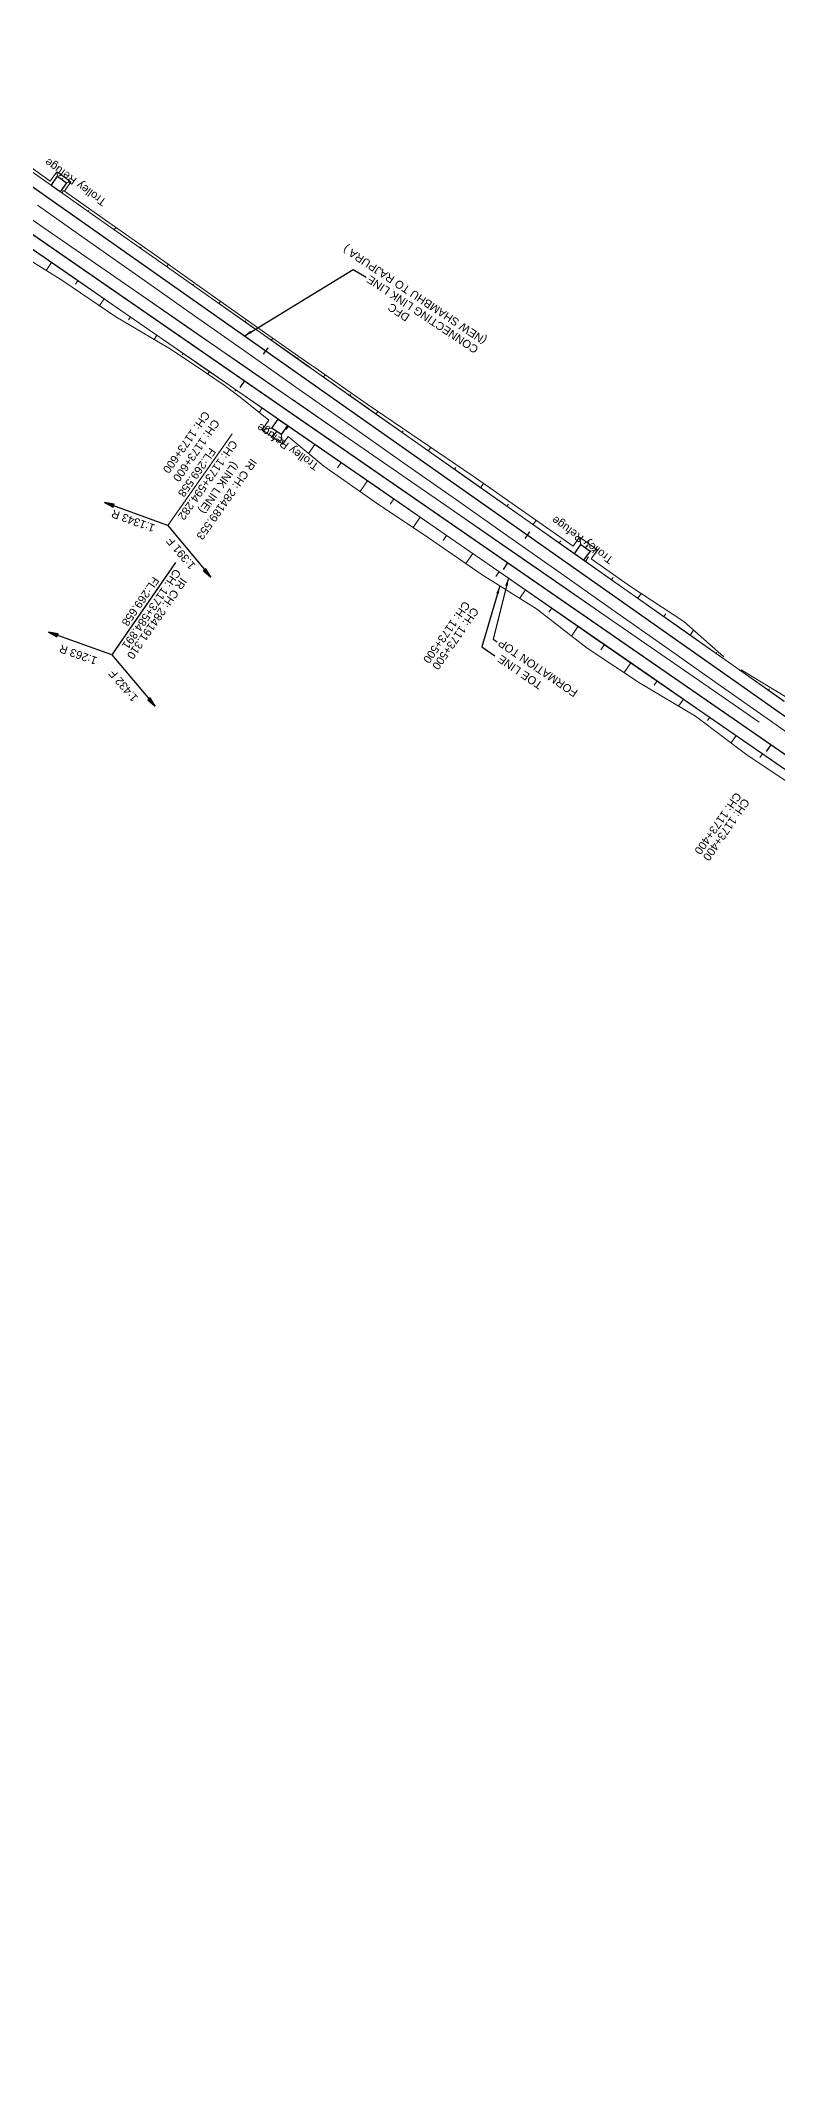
# Model space of a CAD drawing. Header units: metres. Extents: x 646784 to 658818, y 3369438 to 3378376.
# Drawn here: x 657467 to 657697, y 3369874 to 3370512 of the extents above; entities that cross this region are included whole.
import ezdxf
from ezdxf.enums import TextEntityAlignment as Align

# ---------------------------------------------------------------- set-up
doc = ezdxf.new("R2010")
doc.units = ezdxf.units.M
doc.header["$MEASUREMENT"] = 0
doc.linetypes.add('CENTER2', pattern=[1.125, 0.75, -0.125, 0.125, -0.125])
for name, color, linetype, lineweight in [('C-ALIG-DG-SPIRAL', 1, 'CENTER2', 70), ('C-ALIG-LABL-DG', 1, 'Continuous', 25), ('PROPOSED DFCC TOE LINE', 239, 'Continuous', 0), ('PROPOSED DFCC TOE SLOPES', 239, 'Continuous', 0), ('PROPOSED DFCC TRACK', 1, 'Continuous', 0), ('PROPOSED GRADES IN PLAN', 10, 'Continuous', 0), ('PROPOSED GRADES IN PLAN FOR LINK LINE', 10, 'Continuous', 0)]:
    doc.layers.add(name, color=color, linetype=linetype, lineweight=lineweight)
for name, color, linetype in [('LINK LINE', 190, 'Continuous'), ('PROPOSED DFCC FORMATION LINE', 187, 'Continuous'), ('PROPOSED FORMATION LINE - Connecting line', 187, 'Continuous'), ('PROPOSED FORMATION LINE - PLAN', 187, 'Continuous'), ('Trolley Refuse', 10, 'Continuous')]:
    doc.layers.add(name, color=color, linetype=linetype)
doc.styles.add('Arial', font='arial.ttf')
doc.styles.get("Standard").update_dxf_attribs({"font": 'arial.ttf'})
doc.styles.add('Style-Arial', font='arial.ttf')
doc.dimstyles.new('ISO-25', dxfattribs={"dimtxt": 2.5, "dimasz": 2.5, "dimexe": 1.25, "dimexo": 0.625, "dimtad": 1, "dimtxsty": 'Standard', "dimcen": 2.5, "dimadec": 0, "dimazin": 0, "dimtfac": 1, "dimtmove": 0, "dimatfit": 3, "dimfxl": 1, "dimarcsym": 0})

# ---------------------------------------------------------------- blocks, each defined once
blk = doc.blocks.new('Direction')
h = blk.add_hatch(color=256)
h.dxf.hatch_style = 1
h.paths.add_polyline_path([(-5.54, 0), (-4.75, -0.13), (-4.75, 0.13)])
blk.add_lwpolyline([(-5.54, 0), (-4.75, -0.13), (-4.75, 0.13)], close=True)
blk.add_lwpolyline([(0, 0), (-5.54, 0)])
blk = doc.blocks.new('Tick Hor')
blk.add_lwpolyline([(-0.5, 0), (0.5, 0)])

msp = doc.modelspace()

# ---------------------------------------------------------------- linework, layer by layer
at = {"layer": 'C-ALIG-LABL-DG', "color": 1, "linetype": 'Continuous', "lineweight": 25}
for p, q in [((657530.5758, 3370405.6956), (657529.1546, 3370403.6388)), ((657612.8475, 3370348.8506), (657611.4264, 3370346.7938)), ((657695.1193, 3370292.0056), (657693.6982, 3370289.9488))]:
    msp.add_line(p, q, dxfattribs=at)
at = {"layer": 'LINK LINE', "color": 190, "lineweight": 0, "flags": 128}
for points in [[(657454.5765, 3370479.1501), (657469.9515, 3370468.1387), (657471.9655, 3370470.9896), (657476.3741, 3370467.8752), (657474.3531, 3370465.0142), (657487.1583, 3370455.9449), (657503.5204, 3370444.4436), (657519.8438, 3370432.8871), (657534.3678, 3370422.6553), (657536.1942, 3370421.3691), (657550.7356, 3370411.1621), (657552.5809, 3370409.9028), (657568.997, 3370398.4781), (657585.5313, 3370387.2215), (657602.0613, 3370375.9588), (657618.464, 3370364.5152), (657633.3393, 3370354.083), (657635.3654, 3370356.951), (657640.9886, 3370352.9787), (657638.9756, 3370350.1292), (657651.2112, 3370341.545), (657667.9518, 3370330.5817), (657680.3922, 3370319.5361)], [(657685.8932, 3370315.4662), (657700.1469, 3370306.8269)]]:
    msp.add_lwpolyline(points, dxfattribs=at)
at = {"layer": 'LINK LINE', "linetype": 'Continuous', "lineweight": 30, "flags": 128}
for points in [[(657472.193, 3370469.6671), (657475.0516, 3370467.6477), (657473.0322, 3370464.789), (657470.1736, 3370466.8084)], [(657635.7712, 3370354.5923), (657638.6299, 3370352.5729), (657636.6104, 3370349.7142), (657633.7518, 3370351.7337)]]:
    msp.add_lwpolyline(points, close=True, dxfattribs=at)
at = {"layer": 'LINK LINE', "color": 190, "linetype": 'Continuous', "lineweight": 0, "flags": 128}
for points in [[(657472.193, 3370469.6671), (657471.9655, 3370470.9896)], [(657473.6223, 3370468.6574), (657473.9114, 3370469.0684)], [(657475.0516, 3370467.6477), (657476.3741, 3370467.8752)], [(657473.5721, 3370464.4134), (657474.1139, 3370465.1836)], [(657481.751, 3370458.6597), (657482.0127, 3370459.0318)], [(657489.9299, 3370452.906), (657490.4433, 3370453.6358)], [(657498.1088, 3370447.1522), (657498.3666, 3370447.5187)], [(657506.2877, 3370441.3985), (657506.7977, 3370442.1234)], [(657514.4666, 3370435.6447), (657514.713, 3370435.995)], [(657522.6455, 3370429.891), (657523.1264, 3370430.5746)], [(657530.8244, 3370424.1373), (657531.0629, 3370424.4763)], [(657539.0033, 3370418.3835), (657539.4808, 3370419.0622)], [(657547.1822, 3370412.6298), (657547.424, 3370412.9734)], [(657555.3611, 3370406.8761), (657555.8768, 3370407.6091)], [(657563.5401, 3370401.1223), (657563.8124, 3370401.5095)], [(657571.719, 3370395.3686), (657572.3166, 3370396.2181)], [(657579.8979, 3370389.6149), (657580.2408, 3370390.1023)], [(657588.0768, 3370383.8611), (657588.85, 3370384.9603)], [(657596.2557, 3370378.1074), (657596.6853, 3370378.7182)], [(657604.4346, 3370372.3537), (657605.3545, 3370373.6613)], [(657612.6135, 3370366.5999), (657613.0847, 3370367.2697)], [(657620.7924, 3370360.8462), (657621.7516, 3370362.2096)], [(657628.9713, 3370355.0924), (657629.4551, 3370355.7801)], [(657635.7712, 3370354.5923), (657635.3654, 3370356.951)], [(657637.2005, 3370353.5826), (657637.6843, 3370354.2703)], [(657638.6299, 3370352.5729), (657640.9886, 3370352.9787)], [(657637.1502, 3370349.3387), (657638.1257, 3370350.7254)], [(657645.3291, 3370343.585), (657645.8206, 3370344.2836)], [(657653.508, 3370337.8312), (657654.5722, 3370339.3439)], [(657661.6869, 3370332.0775), (657662.3147, 3370332.9699)], [(657669.8658, 3370326.3238), (657670.9737, 3370327.8986)], [(657678.0447, 3370320.57), (657678.2722, 3370320.8933)], [(657686.2237, 3370314.8163), (657686.4454, 3370315.1315)], [(657694.4026, 3370309.0626), (657694.7098, 3370309.4993)]]:
    msp.add_lwpolyline(points, dxfattribs=at)
at = {"layer": 'PROPOSED DFCC FORMATION LINE', "lineweight": 0, "flags": 128}
for points in [[(657699.2973, 3370305.6192), (657682.9395, 3370317.1266), (657666.5817, 3370328.6341), (657650.2239, 3370340.1416), (657633.8661, 3370351.6491), (657617.5082, 3370363.1565), (657601.1504, 3370374.664), (657584.7926, 3370386.1715), (657568.4348, 3370397.6789), (657552.077, 3370409.1864), (657550.2499, 3370410.4717), (657535.7192, 3370420.6939), (657533.8921, 3370421.9792), (657519.3614, 3370432.2014), (657503.0035, 3370443.7088), (657486.6457, 3370455.2163), (657470.2879, 3370466.7238), (657453.9301, 3370478.2313)], [(657691.4361, 3370299.1086), (657677.1508, 3370308.9789), (657660.6964, 3370320.3479), (657644.2421, 3370331.7169), (657627.7877, 3370343.0859), (657611.3334, 3370354.4549), (657594.879, 3370365.8239), (657578.4246, 3370377.1929), (657561.9703, 3370388.5619), (657545.5159, 3370399.9309), (657544.8012, 3370400.4247), (657534.1698, 3370407.7704), (657529.0616, 3370411.2999), (657523.5383, 3370415.1161), (657512.6072, 3370422.6689), (657496.1529, 3370434.0379), (657479.6985, 3370445.4069), (657463.2441, 3370456.7759)], [(657691.4649, 3370299.1494), (657677.1792, 3370309.02), (657660.7248, 3370320.389), (657644.2705, 3370331.758), (657627.8161, 3370343.127), (657611.3618, 3370354.496), (657594.9074, 3370365.865), (657578.4531, 3370377.234), (657561.9987, 3370388.603), (657545.5443, 3370399.972), (657544.8296, 3370400.4658), (657534.1982, 3370407.8116), (657529.09, 3370411.341), (657523.5667, 3370415.1573), (657512.6356, 3370422.71), (657496.1813, 3370434.079), (657479.7269, 3370445.448), (657463.2726, 3370456.817)], [(657705.7677, 3370280.0294), (657689.3133, 3370291.3984), (657672.859, 3370302.7674), (657656.4046, 3370314.1364), (657639.9503, 3370325.5054), (657623.4959, 3370336.8744), (657607.0416, 3370348.2434), (657590.5872, 3370359.6124), (657574.1328, 3370370.9814), (657557.6785, 3370382.3504), (657541.2241, 3370393.7194), (657540.5094, 3370394.2132), (657529.878, 3370401.5589), (657524.7698, 3370405.0884), (657519.2465, 3370408.9046), (657508.3154, 3370416.4574), (657491.8611, 3370427.8264), (657475.4067, 3370439.1954), (657458.9523, 3370450.5644)], [(657705.7961, 3370280.0705), (657689.3418, 3370291.4395), (657672.8874, 3370302.8085), (657656.433, 3370314.1775), (657639.9787, 3370325.5465), (657623.5243, 3370336.9155), (657607.07, 3370348.2845), (657590.6156, 3370359.6535), (657574.1613, 3370371.0225), (657557.7069, 3370382.3915), (657541.2525, 3370393.7605), (657540.5378, 3370394.2543), (657529.9064, 3370401.6), (657524.7982, 3370405.1295), (657519.2749, 3370408.9458), (657508.3438, 3370416.4985), (657491.8895, 3370427.8675), (657475.4351, 3370439.2365), (657458.9808, 3370450.6055)]]:
    msp.add_lwpolyline(points, dxfattribs=at)
at = {"layer": 'PROPOSED DFCC TOE LINE', "lineweight": 0, "flags": 128}
for points in [[(657538.2494, 3370393.4239), (657529.2535, 3370400.6552), (657524.2787, 3370404.3777), (657518.7093, 3370408.1271), (657507.6769, 3370415.5333), (657490.4512, 3370425.7859), (657473.8624, 3370436.9604), (657456.9189, 3370447.6213), (657440.4178, 3370458.9226), (657423.9705, 3370470.3019), (657407.4376, 3370481.5573), (657390.7706, 3370492.6185), (657380.6879, 3370499.3964)], [(657544.2923, 3370388.3927), (657542.5997, 3370385.9431), (657536.1566, 3370390.3949), (657538.2494, 3370393.4239)], [(657539.1695, 3370390.9456), (657536.1566, 3370390.3949)], [(657542.049, 3370388.956), (657542.5997, 3370385.9431)], [(657701.7844, 3370279.3976), (657687.6282, 3370288.9595), (657671.6054, 3370300.953), (657654.3979, 3370311.2321), (657637.6985, 3370322.2464), (657621.8626, 3370334.5104), (657604.9208, 3370345.174), (657588.4186, 3370356.4738), (657571.8229, 3370367.6381), (657555.4236, 3370379.0869), (657544.2923, 3370388.3927)]]:
    msp.add_lwpolyline(points, dxfattribs=at)
at = {"layer": 'PROPOSED DFCC TOE SLOPES', "linetype": 'Continuous', "lineweight": 0, "flags": 128}
for points in [[(657470.3528, 3370442.7481), (657468.629, 3370440.2532)], [(657478.58, 3370437.0636), (657477.8065, 3370435.9441)], [(657486.8072, 3370431.3791), (657485.3274, 3370429.2374)], [(657495.0344, 3370425.6946), (657494.3889, 3370424.7604)], [(657503.2615, 3370420.0101), (657502.3564, 3370418.7)], [(657511.4887, 3370414.3256), (657511.1698, 3370413.864)], [(657519.7159, 3370408.6411), (657519.154, 3370407.8278)], [(657527.9431, 3370402.9566), (657527.6423, 3370402.5212)], [(657536.1702, 3370397.2721), (657535.2032, 3370395.8725)], [(657544.3974, 3370391.5876), (657543.6786, 3370390.5472)], [(657540.6093, 3370389.9508), (657539.4624, 3370388.2909)], [(657552.6246, 3370385.9031), (657550.6642, 3370383.0658)], [(657560.8518, 3370380.2186), (657559.7049, 3370378.5587)], [(657569.079, 3370374.5341), (657566.7576, 3370371.1743)], [(657577.3061, 3370368.8496), (657576.1505, 3370367.1769)], [(657585.5333, 3370363.1651), (657583.2926, 3370359.9221)], [(657593.7605, 3370357.4806), (657592.6666, 3370355.8973)], [(657601.9877, 3370351.7961), (657599.8237, 3370348.6642)], [(657610.2149, 3370346.1116), (657609.1868, 3370344.6237)], [(657618.442, 3370340.4271), (657616.6297, 3370337.8041)], [(657626.6692, 3370334.7426), (657625.7792, 3370333.4545)], [(657634.8964, 3370329.0581), (657632.8072, 3370326.0344)], [(657643.1236, 3370323.3736), (657642.0069, 3370321.7574)], [(657651.3507, 3370317.6891), (657649.2399, 3370314.6341)], [(657659.5779, 3370312.0046), (657658.6323, 3370310.636)], [(657667.8051, 3370306.3201), (657666.2905, 3370304.1279)], [(657676.0323, 3370300.6356), (657675.35, 3370299.6482)], [(657684.2595, 3370294.9511), (657682.6792, 3370292.664)], [(657692.4866, 3370289.2666), (657691.6413, 3370288.0432)]]:
    msp.add_lwpolyline(points, dxfattribs=at)
at = {"layer": 'PROPOSED DFCC TRACK', "color": 12, "flags": 128}
msp.add_lwpolyline([(658289.6175, 3369874.2512), (657836.5764, 3370193.6147), (657834.533, 3370195.0552), (657832.4896, 3370196.4955), (657830.4462, 3370197.9357), (657828.4026, 3370199.3757), (657826.3588, 3370200.8155), (657824.3148, 3370202.2549), (657822.2705, 3370203.694), (657820.2259, 3370205.1326, 0.0018521), (657759.4746, 3370247.5317), (657757.4191, 3370248.9547), (657755.3632, 3370250.3772), (657753.3071, 3370251.7993), (657751.2508, 3370253.221), (657749.1943, 3370254.6426), (657747.1376, 3370256.0639), (657745.0809, 3370257.4851), (657743.0241, 3370258.9062), (656537.4002, 3371091.9218)], format="xyb", dxfattribs=at)
at = {"layer": 'PROPOSED FORMATION LINE - Connecting line', "lineweight": 0, "flags": 128}
for points in [[(657699.3261, 3370305.6601), (657682.9683, 3370317.1675), (657666.6105, 3370328.675), (657650.2526, 3370340.1825), (657633.8948, 3370351.69), (657617.537, 3370363.1974), (657601.1792, 3370374.7049), (657584.8214, 3370386.2124), (657568.4636, 3370397.7198), (657552.1058, 3370409.2273), (657550.2787, 3370410.5126), (657535.7479, 3370420.7348), (657533.9209, 3370422.0201), (657519.3901, 3370432.2423), (657503.0323, 3370443.7497), (657486.6745, 3370455.2572), (657470.3167, 3370466.7647), (657453.9589, 3370478.2721)], [(657711.3398, 3370287.9775), (657694.982, 3370299.485), (657678.6242, 3370310.9925), (657662.2664, 3370322.4999), (657645.9086, 3370334.0074), (657629.5508, 3370345.5149), (657613.1929, 3370357.0224), (657596.8351, 3370368.5298), (657580.4773, 3370380.0373), (657564.1195, 3370391.5448), (657547.7617, 3370403.0522), (657545.9346, 3370404.3375), (657531.4039, 3370414.5597), (657529.5768, 3370415.845), (657515.0461, 3370426.0672), (657498.6882, 3370437.5747), (657482.3304, 3370449.0821), (657465.9726, 3370460.5896)]]:
    msp.add_lwpolyline(points, dxfattribs=at)
at = {"layer": 'Trolley Refuse'}
msp.add_lwpolyline([(657541.1591, 3370393.8251), (657544.0386, 3370391.8355), (657542.049, 3370388.956), (657539.1695, 3370390.9456)], close=True, dxfattribs=at)

# ---------------------------------------------------------------- block references
at = {"layer": 'C-ALIG-LABL-DG', "color": 1, "linetype": 'Continuous', "lineweight": 25, "xscale": 3.789791541545083, "yscale": 3.789791541545083, "zscale": 3.789791541545083, "rotation": 130.3577941689701}
msp.add_blockref('Direction', (657489.1426, 3370320.1547), dxfattribs=at)
at = {"layer": 'LINK LINE', "linetype": 'Continuous', "lineweight": 30, "xscale": 2.499999999999999, "yscale": 2.499999999999999, "zscale": 2.499999999999999, "rotation": 234.8741991744407}
for p in [(657537.1858, 3370415.0772), (657618.9749, 3370357.5398)]:
    msp.add_blockref('Tick Hor', p, dxfattribs=at)

# ---------------------------------------------------------------- texts
at = {"layer": 'LINK LINE', "linetype": 'Continuous', "lineweight": 30, "style": 'Style-Arial'}
for p in [(657487.7133, 3370462.1547), (657646.1615, 3370350.3608)]:
    msp.add_text('Trolley Refuge', height=2.5, rotation=144.1883737, dxfattribs=at).set_placement(p)
at = {"layer": 'LINK LINE', "linetype": 'Continuous', "lineweight": 0, "style": 'Style-Arial'}
for s, p in [('(NEW SHAMBHU TO RAJPURA )', (657562.4432, 3370448.3097)), ('CONNECTING LINK LINE', (657569.9034, 3370438.8521)), (' DFC', (657576.5012, 3370430.1883))]:
    msp.add_text(s, height=2.5, rotation=146.40432, dxfattribs=at).set_placement(p, align=Align.RIGHT)
at = {"layer": 'PROPOSED DFCC TOE LINE', "lineweight": 0}
msp.add_text(' TOE LINE', height=2.5, rotation=145.6686229, dxfattribs=at).set_placement((657610.8934, 3370320.2763), align=Align.RIGHT)
at = {"layer": 'PROPOSED FORMATION LINE - PLAN', "lineweight": 0}
msp.add_text(' FORMATION TOP', height=2.5, rotation=145.6686229, dxfattribs=at).set_placement((657610.986, 3370325.2598), align=Align.RIGHT)
at = {"layer": 'PROPOSED GRADES IN PLAN', "color": 7, "linetype": 'Continuous', "lineweight": 0, "insert": (657511.7496, 3370343.8129), "char_height": 2.5, "attachment_point": 4, "rotation": 235.3577942, "line_spacing_factor": 1.08, "style": 'Style-Arial'}
msp.add_mtext('IR CH: 284191.310', dxfattribs=at)
at = {"layer": 'PROPOSED GRADES IN PLAN FOR LINK LINE', "color": 7, "linetype": 'Continuous', "lineweight": 0, "insert": (657533.649, 3370381.0001), "char_height": 2.5, "attachment_point": 4, "rotation": 234.8741992, "line_spacing_factor": 1.08, "style": 'Style-Arial'}
msp.add_mtext('IR CH: 284189.553', dxfattribs=at)
at = {"layer": 'Trolley Refuse', "style": 'Style-Arial'}
msp.add_text('Trolley Refuge', height=2.5, rotation=145, dxfattribs=at).set_placement((657554.1414, 3370379.5777))

# ---------------------------------------------------------------- leaders
at = {"layer": 'LINK LINE', "linetype": 'Continuous', "lineweight": 0}
msp.add_leader([(657530.549, 3370419.7461), (657564.5869, 3370440.5815), (657568.6048, 3370438.1577)], dimstyle='ISO-25', override={"dimtxt": 3, "dimasz": 2.5, "dimgap": 0.625, "dimtad": 0, "dimdec": 3, "dimzin": 2, "dimtdec": 3}, dxfattribs=at)
at = {"layer": 'PROPOSED DFCC TOE LINE', "lineweight": 0}
msp.add_leader([(657610.4222, 3370341.7112), (657604.8007, 3370322.6588), (657608.8705, 3370319.8669)], dimstyle='ISO-25', override={"dimtxt": 3, "dimasz": 2.5, "dimgap": 0.625, "dimtad": 0, "dimdec": 3, "dimzin": 2, "dimtdec": 3}, dxfattribs=at)
at = {"layer": 'PROPOSED FORMATION LINE - PLAN', "lineweight": 0}
msp.add_leader([(657613.101, 3370344.164), (657608.3799, 3370325.0144), (657609.5432, 3370324.2097)], dimstyle='ISO-25', override={"dimtxt": 3, "dimasz": 2.5, "dimgap": 0.625, "dimtad": 0, "dimdec": 3, "dimzin": 2, "dimtdec": 3}, dxfattribs=at)

# ---------------------------------------------------------------- next in the draw order: texts
at = {"layer": 'C-ALIG-LABL-DG', "color": 1, "linetype": 'Continuous', "lineweight": 25, "char_height": 2.5, "style": 'Arial', "bg_fill": 3, "box_fill_scale": 1.04, "bg_fill_color": 256, "bg_fill_true_color": 13158600, "bg_fill_transparency": 0}
for s, insert, width, attachment_point, rotation in [('CH: 1173+584.891\\PFL:269.658', (657499.8285, 3370335.6204), 28.889376, 5, 235.3577942), ('1:263 R', (657484.8413, 3370319.3314), 11.925716, 7, 160.3577942)]:
    msp.add_mtext(s, dxfattribs=dict(at, insert=insert, width=width, attachment_point=attachment_point, rotation=rotation))

# ---------------------------------------------------------------- next in the draw order: linework, layer by layer
at = {"layer": 'C-ALIG-LABL-DG', "color": 1, "linetype": 'Continuous', "lineweight": 25}
msp.add_line((657509.0384, 3370348.9498), (657489.1426, 3370320.1547), dxfattribs=at)

# ---------------------------------------------------------------- next in the draw order: block references
at = {"layer": 'C-ALIG-LABL-DG', "color": 1, "linetype": 'Continuous', "lineweight": 25, "xscale": 3.789791541545083, "yscale": 3.789791541545083, "zscale": 3.789791541545083, "rotation": 340.3577941689701}
msp.add_blockref('Direction', (657489.1426, 3370320.1547), dxfattribs=at)
at = {"layer": 'LINK LINE', "linetype": 'Continuous', "lineweight": 30, "xscale": 3.789791541545083, "yscale": 3.789791541545083, "zscale": 3.789791541545083, "rotation": 129.8741991744209}
msp.add_blockref('Direction', (657506.6354, 3370360.5646), dxfattribs=at)

# ---------------------------------------------------------------- next in the draw order: texts
at = {"layer": 'C-ALIG-LABL-DG', "color": 1, "linetype": 'Continuous', "lineweight": 25, "insert": (657489.894, 3370315.8403), "char_height": 2.5, "width": 11.415894, "attachment_point": 9, "rotation": 130.3577942, "style": 'Arial', "bg_fill": 3, "box_fill_scale": 1.04, "bg_fill_color": 256, "bg_fill_true_color": 13158600, "bg_fill_transparency": 0}
msp.add_mtext('1:432 F', dxfattribs=at)

# ---------------------------------------------------------------- next in the draw order: linework, layer by layer
at = {"layer": 'C-ALIG-DG-SPIRAL', "color": 1, "linetype": 'Continuous', "lineweight": 30, "flags": 128}
msp.add_lwpolyline([(657743.0241, 3370258.9062), (656521.5257, 3371102.8902)], dxfattribs=at)
at = {"layer": 'LINK LINE', "linetype": 'Continuous', "lineweight": 30, "flags": 128}
msp.add_lwpolyline([(657778.5108, 3370245.3088), (656518.9277, 3371131.4062)], dxfattribs=at)

# ---------------------------------------------------------------- next in the draw order: texts
at = {"layer": 'C-ALIG-LABL-DG', "color": 1, "linetype": 'Continuous', "lineweight": 25, "char_height": 2.5, "width": 22.502814, "attachment_point": 4, "rotation": 235.3577942, "style": 'Arial', "bg_fill": 3, "box_fill_scale": 1.04, "bg_fill_color": 256, "bg_fill_true_color": 13158600, "bg_fill_transparency": 0}
for s, insert in [('CH: 1173+600', (657521.9922, 3370393.2726)), ('CH: 1173+500', (657603.0005, 3370334.535)), ('CH: 1173+400', (657687.6216, 3370274.8511))]:
    msp.add_mtext(s, dxfattribs=dict(at, insert=insert))
at = {"layer": 'LINK LINE', "linetype": 'Continuous', "lineweight": 30, "insert": (657502.9045, 3370360.7532), "char_height": 2.5, "width": 13.8875, "attachment_point": 7, "rotation": 159.8741992, "style": 'Arial', "bg_fill": 3, "box_fill_scale": 1.04, "bg_fill_color": 256, "bg_fill_true_color": 13158600, "bg_fill_transparency": 0}
msp.add_mtext('1:1343 R', dxfattribs=at)

# ---------------------------------------------------------------- next in the draw order: texts
at = {"layer": 'LINK LINE', "linetype": 'Continuous', "lineweight": 30, "char_height": 2.5, "style": 'Arial', "bg_fill": 3, "box_fill_scale": 1.04, "bg_fill_color": 256, "bg_fill_true_color": 13158600, "bg_fill_transparency": 0}
for s, insert, width, attachment_point, rotation in [('1:391 F', (657507.9275, 3370357.2196), 11.415894, 9, 129.8741992), ('CH: 1173+500', (657600.3074, 3370336.4329), 22.502814, 4, 234.8741992)]:
    msp.add_mtext(s, dxfattribs=dict(at, insert=insert, width=width, attachment_point=attachment_point, rotation=rotation))
at = {"layer": 'LINK LINE', "linetype": 'Continuous', "lineweight": 0, "insert": (657685.1102, 3370276.7086), "char_height": 2.5, "width": 22.502814, "attachment_point": 4, "rotation": 234.8741992, "style": 'Arial', "bg_fill": 3, "box_fill_scale": 1.04, "bg_fill_color": 256, "bg_fill_true_color": 13158600, "bg_fill_transparency": 0}
msp.add_mtext('CH: 1173+400', dxfattribs=at)

# ---------------------------------------------------------------- next in the draw order: texts
at = {"layer": 'LINK LINE', "linetype": 'Continuous', "lineweight": 30, "insert": (657519.154, 3370374.7234), "char_height": 2.5, "width": 29.350972, "attachment_point": 5, "rotation": 234.8741992, "style": 'Arial', "bg_fill": 3, "box_fill_scale": 1.04, "bg_fill_color": 256, "bg_fill_true_color": 13158600, "bg_fill_transparency": 0}
msp.add_mtext('(LINK LINE)\\PCH: 1173+594.282\\PFL:269.558', dxfattribs=at)

# ---------------------------------------------------------------- next in the draw order: linework, layer by layer
at = {"layer": 'LINK LINE', "linetype": 'Continuous', "lineweight": 0}
msp.add_line((657526.7735, 3370389.1908), (657506.6354, 3370360.5646), dxfattribs=at)

# ---------------------------------------------------------------- next in the draw order: block references
at = {"layer": 'LINK LINE', "linetype": 'Continuous', "lineweight": 30, "xscale": 3.789791541545083, "yscale": 3.789791541545083, "zscale": 3.789791541545083, "rotation": 339.8741991744209}
msp.add_blockref('Direction', (657506.6354, 3370360.5646), dxfattribs=at)

# ---------------------------------------------------------------- next in the draw order: texts
at = {"layer": 'LINK LINE', "linetype": 'Continuous', "lineweight": 0, "insert": (657518.9915, 3370395.7972), "char_height": 2.5, "width": 22.502814, "attachment_point": 4, "rotation": 234.8741992, "style": 'Arial', "bg_fill": 3, "box_fill_scale": 1.04, "bg_fill_color": 256, "bg_fill_true_color": 13158600, "bg_fill_transparency": 0}
msp.add_mtext('CH: 1173+600', dxfattribs=at)

doc.saveas('drawing.dxf')
